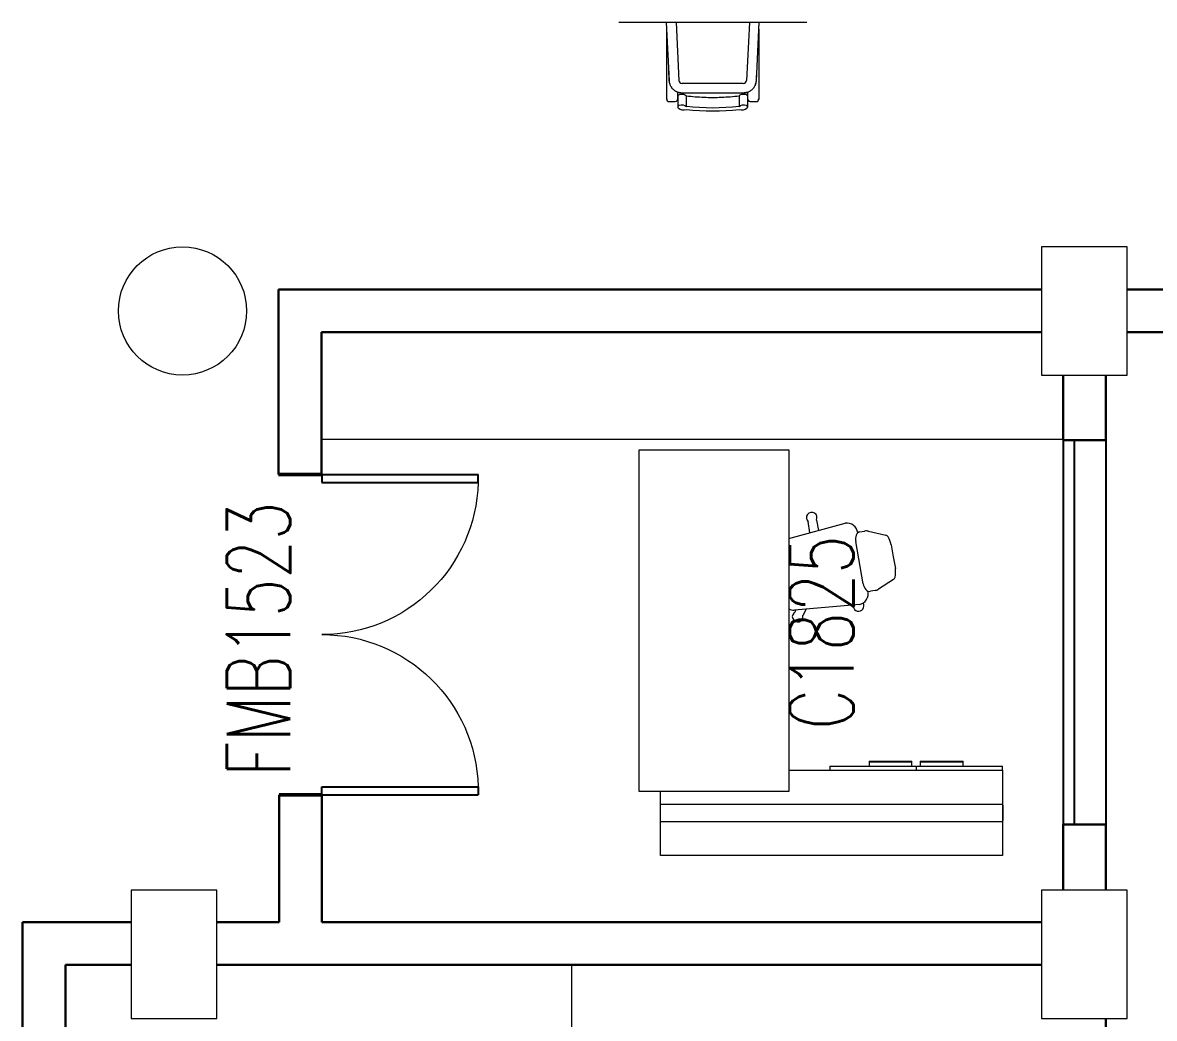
# Model space of a CAD drawing. Header units: inches. Extents: x 675 to 51927, y 19035 to 68555.
# Drawn here: x 38751 to 44047, y 44685 to 49348 of the extents above; entities that cross this region are included whole.
import ezdxf

# ---------------------------------------------------------------- set-up
doc = ezdxf.new("R2010")
doc.units = ezdxf.units.IN
doc.header["$LTSCALE"] = 0.5
doc.header["$MEASUREMENT"] = 0
for name, color, linetype, lineweight in [('00I-FURN', 30, 'Continuous', 9), ('Column', 192, 'Continuous', 13), ('Wall', 113, 'Continuous', 50)]:
    doc.layers.add(name, color=color, linetype=linetype, lineweight=lineweight)
for name, color, linetype in [('Door Double', 220, 'Continuous'), ('DOOR_FIRE_TEXT', 7, 'Continuous'), ('Window Exterior', 2, 'Continuous'), ('WINDOW_TEXT', 7, 'Continuous')]:
    doc.layers.add(name, color=color, linetype=linetype)
doc.styles.add('_TCH_WINDOW', font='SIMPLEX', dxfattribs={"height": 3.5, "bigfont": 'GBCBIG'})

# ---------------------------------------------------------------- blocks, each defined once
blk = doc.blocks.new('$WINLIB2D$00000004')
at = {"color": 0}
for points in [[(-0.5, 0.5), (-0.5, -0.5)], [(-0.5, 0.5), (0.5, 0.5)], [(0.5, -0.5), (0.5, 0.5)], [(-0.5, 0.2406), (0.5, 0.2406)], [(-0.5, -0.5), (0.5, -0.5)]]:
    blk.add_lwpolyline(points, dxfattribs=at)
blk = doc.blocks.new('$DorLib2D$00000002')
for p, q in [((-0.5, 0), (-0.5, 0.4875)), ((-0.475, 0.4875), (-0.5, 0.4875)), ((-0.475, 0), (-0.475, 0.4875)), ((0.475, 0), (0.475, 0.4875)), ((0.475, 0.4875), (0.5, 0.4875)), ((0.5, 0), (0.5, 0.4875)), ((-0.5, 0), (-0.475, 0)), ((0.5, 0), (0.475, 0))]:
    blk.add_line(p, q)
at = {"lineweight": 13}
for centre, start, end in [((-0.4875, 0), 0, 88.5307), ((0.4875, 0), 91.4693, 180)]:
    blk.add_arc(centre, 0.4875, start, end, dxfattribs=at)

msp = doc.modelspace()

# ---------------------------------------------------------------- linework, layer by layer
at = {"layer": '00I-FURN'}
for p, q in [((42421.4, 49347.9), (41541.4, 49347.9)), ((41777.6, 49074.9), (41763.9, 49347.9)), ((41809, 49347.9), (41822.5, 49077.1)), ((42151.9, 49347.9), (42138.3, 49077.1)), ((42196.9, 49347.9), (42183.3, 49074.9)), ((41776.8, 49080.6), (41775.3, 49123.8)), ((42185.5, 49123.8), (42184, 49080.6)), ((41788.5, 49045.6), (41787.1, 49047.8)), ((42123.3, 49062.9), (41837.5, 49062.9)), ((41815, 48995.5), (41818.2, 48995.5)), ((41818.2, 48952.8), (41818.2, 49002.7)), ((42123.3, 49017.9), (41837.5, 49017.9)), ((41857.2, 48955.1), (41857.2, 49005)), ((42103.6, 49005), (42103.6, 48955.1)), ((42142.6, 49002.7), (42142.6, 48952.8)), ((42142.6, 48995.5), (42145.8, 48995.5)), ((41775.4, 48977.9), (41805.4, 48977.9)), ((41818.3, 48985.5), (41812.4, 48985.5)), ((42148.4, 48985.5), (42142.5, 48985.5)), ((42155.4, 48977.9), (42185.4, 48977.9)), ((41635.9, 45747.6), (41635.9, 47347.6)), ((41635.9, 47347.6), (42335.9, 47347.6)), ((42335.9, 47347.6), (42335.9, 45747.6)), ((42335.9, 46932.8), (42600.3, 47003.4)), ((42434.3, 46959.1), (42426.6, 47011.5)), ((42465.5, 47018.3), (42475.3, 46970.1)), ((42669.2, 46963.2), (42691.2, 46967)), ((42709, 46966.7), (42790.2, 46947.6)), ((42684.4, 46720.1), (42649.5, 46918.7)), ((42815.3, 46903.2), (42825.1, 46847.2)), ((42825.1, 46847.2), (42835, 46791.2)), ((42826.5, 46740.9), (42756.6, 46695.3)), ((42740, 46688.9), (42718.1, 46685.1)), ((42667, 46623.7), (42362.6, 46597.3)), ((42638.1, 46613), (42629.9, 46620.5)), ((42366.9, 46589), (42371, 46598)), ((42418.3, 46602.1), (42402.4, 46571.6)), ((42527.9, 45866.6), (42527.9, 45847.6)), ((42527.9, 45866.6), (43335.9, 45866.6)), ((42711.9, 45889.6), (42711.9, 45866.6)), ((42711.9, 45889.6), (42911.9, 45889.6)), ((42711.9, 45887.1), (42911.9, 45887.1)), ((42911.9, 45866.6), (42911.9, 45889.6)), ((42931.9, 45866.6), (42931.9, 45847.6)), ((42951.9, 45889.6), (42951.9, 45866.6)), ((42951.9, 45889.6), (43151.9, 45889.6)), ((42951.9, 45887.1), (43151.9, 45887.1)), ((43151.9, 45866.6), (43151.9, 45889.6)), ((43335.9, 45847.6), (43335.9, 45866.6)), ((42335.9, 45847.6), (43335.9, 45847.6)), ((43335.9, 45847.6), (43335.9, 45447.6)), ((42335.9, 45747.6), (41635.9, 45747.6)), ((41735.9, 45687.6), (41735.9, 45747.6)), ((41735.9, 45607.6), (41735.9, 45687.6)), ((43335.9, 45687.6), (41735.9, 45687.6)), ((43335.9, 45683.2), (43339.2, 45683.2)), ((43339.2, 45612.1), (43339.2, 45683.2)), ((41735.9, 45607.6), (43335.9, 45607.6)), ((41735.9, 45447.6), (41735.9, 45607.6)), ((43339.2, 45612.1), (43335.9, 45612.1)), ((43335.9, 45447.6), (41735.9, 45447.6))]:
    msp.add_line(p, q, dxfattribs=at)
at = {"layer": '00I-FURN', "lineweight": 20}
for p, q in [((43619.7, 47395.5), (40151.4, 47395.5)), ((41321.4, 44355.2), (41321.4, 44935.4))]:
    msp.add_line(p, q, dxfattribs=at)
at = {"layer": '00I-FURN', "flags": 128}
for points in [[(41765.4, 48987.9), (41765.4, 49317)], [(42195.4, 49317), (42195.4, 48987.9)], [(41781.2, 49059.3), (41780.3, 49061.8), (41779.5, 49064.3), (41778.8, 49066.8), (41778.2, 49069.3), (41777.7, 49071.8), (41777.3, 49074.4), (41777, 49077), (41776.9, 49079.6), (41776.8, 49080.6)], [(41837.5, 49017.9), (41835.1, 49017.9), (41832.7, 49018.1), (41830.3, 49018.3), (41827.9, 49018.7), (41825.6, 49019.1), (41823.2, 49019.6), (41820.9, 49020.2), (41818.6, 49020.9), (41816.3, 49021.7), (41814.1, 49022.6), (41811.9, 49023.6), (41809.8, 49024.7), (41807.7, 49025.8), (41805.6, 49027.1), (41803.6, 49028.4), (41801.6, 49029.8), (41799.8, 49031.2), (41797.9, 49032.8), (41796.1, 49034.4), (41794.4, 49036.1), (41792.8, 49037.8), (41791.2, 49039.7), (41789.7, 49041.5), (41788.3, 49043.5), (41787, 49045.5), (41785.7, 49047.5), (41784.6, 49049.6), (41783.5, 49051.8), (41782.5, 49053.9), (41781.6, 49056.2), (41780.7, 49058.4), (41780, 49060.7), (41779.4, 49063), (41778.8, 49065.3), (41778.4, 49067.7), (41778, 49070.1), (41777.7, 49072.5), (41777.6, 49074.8), (41777.6, 49074.9)], [(42183.3, 49074.9), (42183.1, 49072.5), (42182.8, 49070.1), (42182.5, 49067.7), (42182, 49065.4), (42181.5, 49063.1), (42180.8, 49060.7), (42180.1, 49058.5), (42179.3, 49056.2), (42178.4, 49054), (42177.4, 49051.8), (42176.3, 49049.7), (42175.1, 49047.6), (42173.8, 49045.5), (42172.5, 49043.5), (42171.1, 49041.6), (42169.6, 49039.7), (42168, 49037.9), (42166.4, 49036.1), (42164.7, 49034.4), (42162.9, 49032.8), (42161.1, 49031.3), (42159.2, 49029.8), (42157.3, 49028.4), (42155.2, 49027.1), (42153.2, 49025.8), (42151.1, 49024.7), (42148.9, 49023.6), (42146.7, 49022.6), (42144.5, 49021.8), (42142.3, 49021), (42140, 49020.2), (42137.6, 49019.6), (42135.3, 49019.1), (42132.9, 49018.7), (42130.6, 49018.3), (42128.2, 49018.1), (42125.8, 49017.9), (42123.4, 49017.9), (42123.3, 49017.9)], [(42184, 49080.6), (42183.8, 49078), (42183.6, 49075.4), (42183.3, 49072.9), (42182.8, 49070.3), (42182.2, 49067.8), (42181.6, 49065.2), (42180.8, 49062.8), (42180, 49060.3), (42179.3, 49058.7)], [(41815.4, 49022.1), (41815.4, 48987.9)], [(41841.8, 49017.9), (41839.2, 49017.9), (41836.6, 49018.1), (41834, 49018.4), (41831.4, 49018.7), (41828.9, 49019.2), (41826.3, 49019.8), (41823.8, 49020.4), (41822.5, 49020.8)], [(42122.7, 49018), (42120.1, 49017.9), (42119, 49017.9)], [(42138, 49020.7), (42135.5, 49020), (42133, 49019.4), (42130.4, 49018.9), (42127.8, 49018.5), (42125.3, 49018.2), (42124, 49018.1)], [(42145.4, 48987.9), (42145.4, 49021)]]:
    msp.add_lwpolyline(points, dxfattribs=at)
at = {"layer": '00I-FURN'}
for centre, radius, start, end in [((41837.5, 49077.9), 60, 195.3136, 198.1427), ((41837.5, 49077.9), 15, 182.8624, 270), ((42123.3, 49077.9), 15, 270, 357.1376), ((42123.3, 49077.9), 60, 341.7695, 344.6864), ((41837.5, 49077.9), 60, 254.6319, 257.5488), ((42123.3, 49077.9), 60, 282.4512, 285.2802), ((41775.4, 48987.9), 10, 165, 270), ((41805.4, 48987.9), 10, 270, 345), ((42155.4, 48987.9), 10, 195, 270), ((42185.4, 48987.9), 10, 270, 15), ((42443.4, 47030), 25, 332.1912, 227.7271), ((42609, 46954.2), 50, 4.7683, 99.9591), ((42708.2, 46929.1), 59.6, 161.3616, 189.9591), ((42673.2, 46940.9), 22.6, 99.9591, 161.3616), ((42699.3, 46925.7), 42.1, 76.7617, 101.1433), ((42786.3, 46930.8), 17.2, 33.1565, 76.7617), ((42717.8, 46886.1), 99, 9.9591, 33.1565), ((42737.5, 46774.1), 99, 346.7617, 9.9591), ((42743.1, 46730.4), 59.6, 189.9591, 218.5567), ((42817.1, 46755.3), 17.2, 303.1565, 346.7617), ((42658.4, 46672.9), 50, 279.9591, 15.1499), ((42714.2, 46707.3), 22.6, 218.5567, 279.9591), ((42733.6, 46730.5), 42.1, 278.775, 303.1565), ((42662.8, 46616.6), 25, 188.1912, 32.4496), ((42358.3, 46647.1), 50, 243.2606, 274.9591), ((42377.9, 46566.5), 25, 116.1912, 11.7271)]:
    msp.add_arc(centre, radius, start, end, dxfattribs=at)
at = {"layer": '00I-FURN', "extrusion": (0, 0, -1)}
for centre, major_axis, start_param, end_param in [((41827.4, 48952.8), (-9.19, 0), 5.522997, 7.432387), ((41842.7, 48967.2), (-30.3, 0), 4.252239, 5.522997), ((41836, 48933.6), (-30.3, 0), 1.149202, 2.346443), ((41980.4, 50004.5), (-1075.6, 0), 4.596579, 4.828199), ((41980.4, 50004.5), (-1060.6, 0), 4.595979, 4.828799), ((42124.8, 48933.6), (-30.3, 0), 0.79515, 1.992391), ((42118.1, 48967.2), (-30.3, 0), 3.901781, 5.172539), ((42133.4, 48952.8), (-9.19, 0), 1.992391, 3.901781)]:
    msp.add_ellipse(centre, major_axis=major_axis, ratio=0.996175, start_param=start_param, end_param=end_param, dxfattribs=at)
at = {"layer": '00I-FURN'}
for points in [[(41818.2, 49002.3), (41818.2, 49003), (41818.3, 49004.5), (41819, 49006.6), (41820.1, 49008.5), (41821.7, 49010), (41823, 49010.8), (41823.6, 49011.1)], [(41857.2, 49005), (41884.5, 49001.9), (41939.2, 48997.6), (42021.6, 48997.6), (42076.3, 49001.9), (42103.6, 49005)]]:
    msp.add_open_spline(points, degree=3, dxfattribs=at)
for points, knots in [([(41823.6, 49011.1), (41828, 49013.1), (41836.6, 49014.6), (41848.5, 49011.7), (41854.6, 49007.6), (41857.2, 49005)], [0, 0, 0, 0, 0.4, 0.7, 1, 1, 1, 1]), ([(42103.6, 49005), (42107, 49008.4), (42114.5, 49012.9), (42126.7, 49014.3), (42133.9, 49012.6), (42137.2, 49011.1)], [0, 0, 0, 0, 0.4, 0.7, 1, 1, 1, 1]), ([(42137.2, 49011.1), (42138.5, 49010.5), (42140.9, 49008.6), (42142.5, 49005.2), (42142.6, 49003), (42142.6, 49002.3)], [0, 0, 0, 0, 0.25, 0.5, 0.625, 0.625, 0.625, 0.625])]:
    msp.add_open_spline(points, degree=3, knots=knots, dxfattribs=at)
at = {"layer": 'Column'}
for p, q in [((43919.7, 48297.9), (43519.7, 48297.9)), ((43519.7, 48297.9), (43519.7, 47697.9)), ((43919.7, 47697.9), (43919.7, 48297.9)), ((43519.7, 47697.9), (43919.7, 47697.9)), ((39659.1, 45285.4), (39259.1, 45285.4)), ((39259.1, 45285.4), (39259.1, 44685.4)), ((39659.1, 44685.4), (39659.1, 45285.4)), ((43919.7, 45285.4), (43519.7, 45285.4)), ((43519.7, 45285.4), (43519.7, 44685.4)), ((43919.7, 44685.4), (43919.7, 45285.4)), ((39259.1, 44685.4), (39659.1, 44685.4)), ((43519.7, 44685.4), (43919.7, 44685.4))]:
    msp.add_line(p, q, dxfattribs=at)
msp.add_circle((39499.1, 47997.9), 300, dxfattribs=at)
at = {"layer": 'Wall', "lineweight": 30}
for p, q in [((39949, 48097.9), (43519.7, 48097.9)), ((39949, 48097.9), (39949, 47232.5)), ((43919.7, 48097.9), (47930, 48097.9)), ((40149, 47897.9), (40149, 47232.5)), ((40149, 47897.9), (43519.7, 47897.9)), ((47930, 47897.9), (43919.7, 47897.9)), ((43619.7, 47392.9), (43619.7, 47697.9)), ((43819.7, 47697.9), (43819.7, 47392.9)), ((43819.7, 47392.9), (43619.7, 47392.9)), ((39951.4, 45732.5), (39951.4, 45135.4)), ((40151.4, 45732.5), (40151.4, 45135.4)), ((43619.7, 45285.4), (43619.7, 45592.9)), ((43619.7, 45592.9), (43819.7, 45592.9)), ((43819.7, 45592.9), (43819.7, 45285.4)), ((38750.9, 45135.4), (38750.9, 40263)), ((39259.1, 45135.4), (38750.9, 45135.4)), ((39951.4, 45135.4), (39659.1, 45135.4)), ((43519.7, 45135.4), (40151.4, 45135.4)), ((38950.9, 44935.4), (38950.9, 40463)), ((39259.1, 44935.4), (38950.9, 44935.4)), ((43519.7, 44935.4), (39659.1, 44935.4)), ((43819.7, 44685.4), (43819.7, 41397.9))]:
    msp.add_line(p, q, dxfattribs=at)
at = {"layer": 'Wall'}
for p, q in [((40149, 47232.5), (39949, 47232.5)), ((40151.4, 45732.5), (39951.4, 45732.5))]:
    msp.add_line(p, q, dxfattribs=at)

# ---------------------------------------------------------------- block references
at = {"layer": 'Door Double'}
ref = msp.add_blockref('$DorLib2D$00000002', (40151.4, 46482.5), dxfattribs=dict(at, xscale=-1500, yscale=1500, zscale=200, rotation=270))
ref.add_attrib('A', 'FMB1523', (40003.4, 45817.5), dxfattribs={"layer": 'DOOR_FIRE_TEXT', "ltscale": 20, "height": 297.5, "rotation": 90, "style": '_TCH_WINDOW', "width": 0.705882})
at = {"layer": 'Window Exterior'}
ref = msp.add_blockref('$WINLIB2D$00000004', (43719.7, 46492.9), dxfattribs=dict(at, xscale=1800, yscale=-200, zscale=-1800, rotation=270))
ref.add_attrib('A', 'C1825', (42638.9, 46037.9), dxfattribs={"layer": 'WINDOW_TEXT', "ltscale": 20, "height": 297.5, "rotation": 90, "style": '_TCH_WINDOW', "width": 0.705882})

doc.saveas('drawing.dxf')
